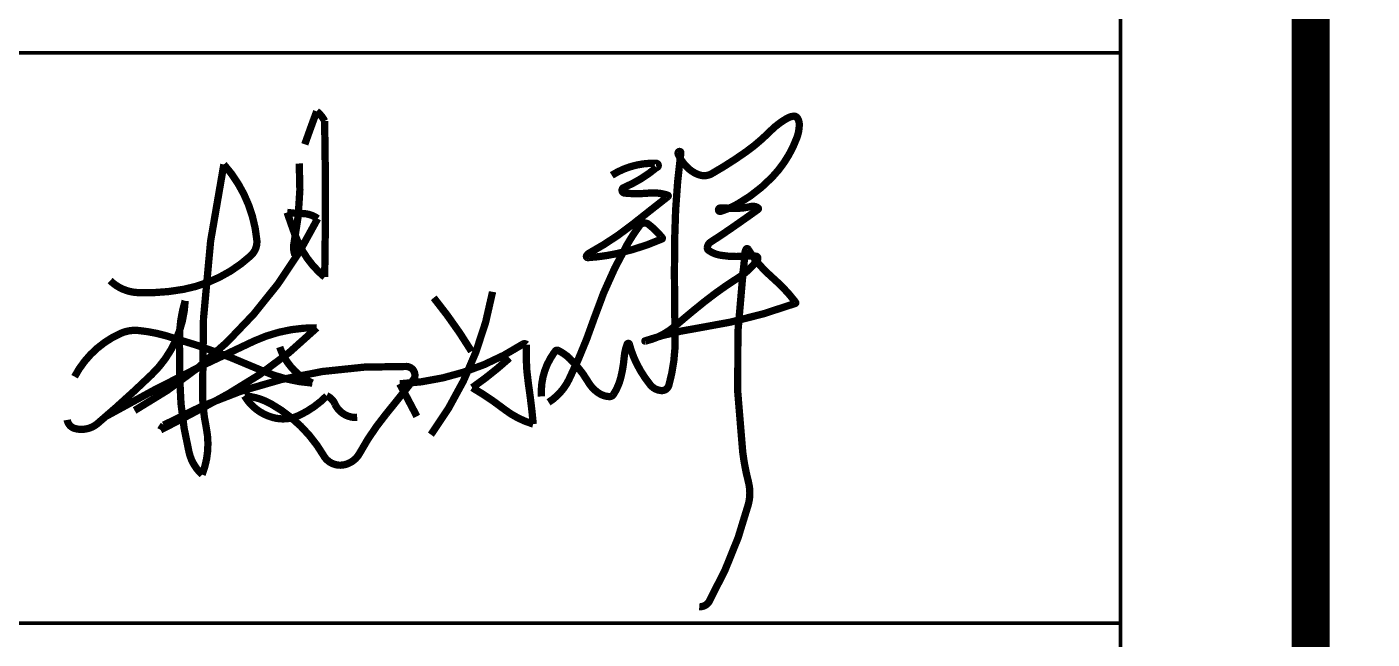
# Model space of a CAD drawing. Extents: x 116425 to 211028, y 11881 to 56060.
# Drawn here: x 209683 to 210567, y 22786 to 23188 of the extents above; entities that cross this region are included whole.
import ezdxf
from ezdxf.xclip import XClip

# ---------------------------------------------------------------- set-up
doc = ezdxf.new("R2010")
doc.units = 0
doc.header["$LTSCALE"] = 1000
doc.header["$MEASUREMENT"] = 0
doc.header["$XCLIPFRAME"] = 0
doc.layers.add('00-图签签名_10', color=10, linetype='Continuous')

# ---------------------------------------------------------------- blocks, each defined once
blk = doc.blocks.new('图框-A1')
at = {"const_width": 0.5}
blk.add_lwpolyline([(766, 584), (25, 584), (25, 10), (766, 10)], close=True, dxfattribs=at)
blk = doc.blocks.new('X-104 13#平面')
at = {"xscale": 100, "yscale": 100, "zscale": 100}
blk.add_blockref('图框-A1', (-10634.52, 42114.77), dxfattribs=at)
blk = doc.blocks.new('图签信息')
at = {"const_width": 0.5}
blk.add_lwpolyline([(-65, 0), (0, 0), (0, 500.5), (-65, 500.5)], close=True, dxfattribs=at)
at = {"const_width": 0.05}
for points in [[(-62.5, 103.262), (-2.5, 103.262), (-2.5, 163.262), (-62.5, 163.262), (-62.5, 103.262)], [(-62.5, 148.262), (-2.5, 148.262)], [(-62.5, 140.762), (-2.5, 140.762)]]:
    blk.add_lwpolyline(points, dxfattribs=at)
blk = doc.blocks.new('图签-A1')
at = {"color": 2}
blk.add_blockref('图签信息', (0, 0), dxfattribs=at)
blk = doc.blocks.new('yresrewa')
at = {"const_width": 0.12}
for points in [[(3.067, 5.416, -0.004075), (3.263, 5.958, -0.107646), (3.393, 5.799, -0.009652), (3.394, 3.234, -0.132305), (2.912, 3.914, -0.00655), (2.777, 4.297, 0.03292), (3.024, 4.279, -0.156709), (3.279, 4.195, -0.151631), (0.271, 1.042, -0.512363)], [(6.955, 1.273, -0.17311), (7.154, 1.979, -0.017011), (7.186, 2.021, -0.342888), (7.224, 2.03, -0.082447), (7.417, 1.898, -0.069087), (7.726, 1.506, 0.124164), (7.91, 1.319, 0.127293), (8.072, 1.27, 0.264561), (8.137, 1.304, 0.082663), (8.259, 1.583, 0.040421), (8.314, 1.916, -0.068361), (8.363, 2.132, -0.728784), (8.399, 2.131, 0.04822), (8.517, 1.816, 0.055058), (8.741, 1.466, 0.207751), (8.924, 1.369, 0.356038), (9.048, 1.456, 0.074745), (9.151, 2.26, -0.008795), (9.144, 3.864, -0.029259), (9.245, 5.274, 0.862312), (9.204, 5.286, 0.208843), (9.203, 5.25, 0.12494), (9.393, 4.999, 0.080996), (9.54, 4.916, 0.221102), (9.754, 4.934, 0.025193), (10.321, 5.296, 0.044079), (10.706, 5.625, -0.067398), (10.979, 5.837, -0.08859), (11.091, 5.878, -0.316725), (11.163, 5.844, -0.136491), (11.191, 5.732, -0.082192), (11.151, 5.524, -0.103283), (10.744, 4.874, -0.071653), (10.185, 4.439, -0.053644), (9.899, 4.314, -0.573804), (9.864, 4.346, -0.331949), (9.889, 4.368, -0.040176), (9.993, 4.368, 0.034219), (10.214, 4.366, 0.049653), (10.39, 4.393, -0.222724), (10.513, 4.371, -0.51375), (10.513, 4.346, -0.004018), (10.078, 4.039, -0.007883), (9.735, 3.81, 0.245175), (9.68, 3.713, 0.251513), (9.699, 3.675, 0.115323), (9.902, 3.592, 0.061861), (10.28, 3.578, -0.043105), (10.477, 3.578, -0.577679), (10.503, 3.52, -0.100005), (10.199, 3.23, 0.0276), (9.635, 2.831, 0.009615), (9.148, 2.427, -0.12244), (8.657, 2.181, -0.949745), (8.656, 2.186, -0.044539), (9.527, 2.396, 0.050158), (11.125, 2.801, 0.505024), (11.131, 2.82, 0.054281), (10.743, 3.231, -0.079732), (10.349, 3.693, 0.59384), (10.316, 3.691, 0.096726), (10.296, 3.616, -0.015648), (10.267, 3.313, 0.063347), (10.262, 0.355, 0.032613), (10.355, -0.131, -0.128372), (10.355, -0.498, -0.064237), (9.711, -2.095, -0.292825), (9.548, -2.182, 0.040317), (9.548, -2.182, -1.834415)], [(-0.131, 3.177, 0.185641), (0.325, 2.979, 0.056728), (1.071, 3.032, 0.140594), (2.18, 3.586, 0.234498), (2.279, 3.843, 0.160296), (1.737, 5.085, 0.059465), (1.387, 1.276, 0.044824), (1.447, 0.767, -0.14756), (1.38, -0.011, -0.148545), (1.167, 0.348, -0.057643), (1.013, 1.563, -0.001246), (1.008, 2.208, -0.075993), (1.102, 2.844, -0.191408), (0.553, 1.634, -0.015438), (-0.336, 0.829, -0.245661), (-0.707, 0.745, -0.2962), (-0.836, 0.887, -0.18085)], [(2.904, 3.598, -0.133318), (2.891, 3.8, 0.066366), (2.976, 5.101, -0.821912)], [(8.111, 4.907, -0.151778), (8.839, 5.104, -0.901528), (8.844, 5.033, -0.074917), (8.308, 4.705, 0.777661), (8.322, 4.614, 0.048521), (8.719, 4.614, -0.103426), (9.029, 4.58, -0.599604), (9.033, 4.558, 0.001156), (8.447, 4.096, -0.042995), (7.745, 3.631, 0.13294), (7.697, 3.585, 0.47654), (7.707, 3.556, 0.099789), (7.721, 3.554, 0.038884), (8.199, 3.621, 0.047606), (8.932, 3.859, 0.49484), (8.938, 3.882, 0.060049), (8.715, 4.101, 0.420211), (8.567, 4.08, 0.029277), (8.366, 3.772, 0.048235), (7.823, 2.562, -0.032873), (7.406, 1.549, -0.138018), (7.072, 1.176, -0.290489)], [(6.152, 2.992, -0.114807), (5.139, 0.645, -0.889099)], [(5.185, 2.894, -0.033057), (5.806, 2.014, 0.561515)], [(-0.204, 0.943, -0.021642), (2.245, 2.188, -0.111343), (3.264, 2.4, -0.066796), (1.81, 1.315, -0.009109), (0.698, 0.723, -0.047805), (0.75, 0.802, -0.133727), (4.736, 1.765, -0.525873), (4.865, 1.565, -0.0065), (4.406, 0.988, 0.046619), (3.968, 0.339, -0.21742), (3.716, 0.15, -0.325362), (3.378, 0.298, 0.134001), (2.509, 1.152, 0.110072), (2.077, 1.282, 0.195705), (2.543, 0.926, 0.181056), (2.985, 0.966, 0.085264), (3.428, 1.282, -0.202262), (3.563, 1.145, 0.304273), (3.928, 0.927, 1.904194)], [(-0.715, 1.597, -0.167351), (0.037, 2.307, -0.1317), (0.338, 2.356, -0.044026), (0.774, 2.274, -0.036441), (2.351, 1.703, 0.087369), (3.191, 1.492, -0.205003), (2.655, 2.084, -0.201751)], [(4.626, 1.48, 0.131827), (6.65, 2.132, -0.346312), (6.708, 2.126, 0.049905), (6.741, 1.477, -0.015382), (6.82, 0.819, -0.093542), (6.347, 1.06, 0.032011), (5.818, 1.417, 0.031821), (6.43, 1.904, -10.430525)], [(4.626, 1.48, -0.001622), (4.908, 0.945, 0.605433)]]:
    blk.add_lwpolyline(points, format="xyb", dxfattribs=at)

msp = doc.modelspace()

# ---------------------------------------------------------------- block references
at = {"xscale": 50, "yscale": 50, "zscale": 50}
msp.add_blockref('图签-A1', (210526.66, 15758.12), dxfattribs=at)
ref = msp.add_blockref('X-104 13#平面', (144576.47, -38678.8))
XClip(ref).set_block_clipping_path([(47300.0000000066, 70599.9999999998), (54100.0000000072, 81199.9999999998)])
at = {"layer": '00-图签签名_10', "xscale": 40, "yscale": 40, "zscale": 40}
msp.add_blockref('yresrewa', (209742.88, 22894.4), dxfattribs=at)

doc.saveas('drawing.dxf')
